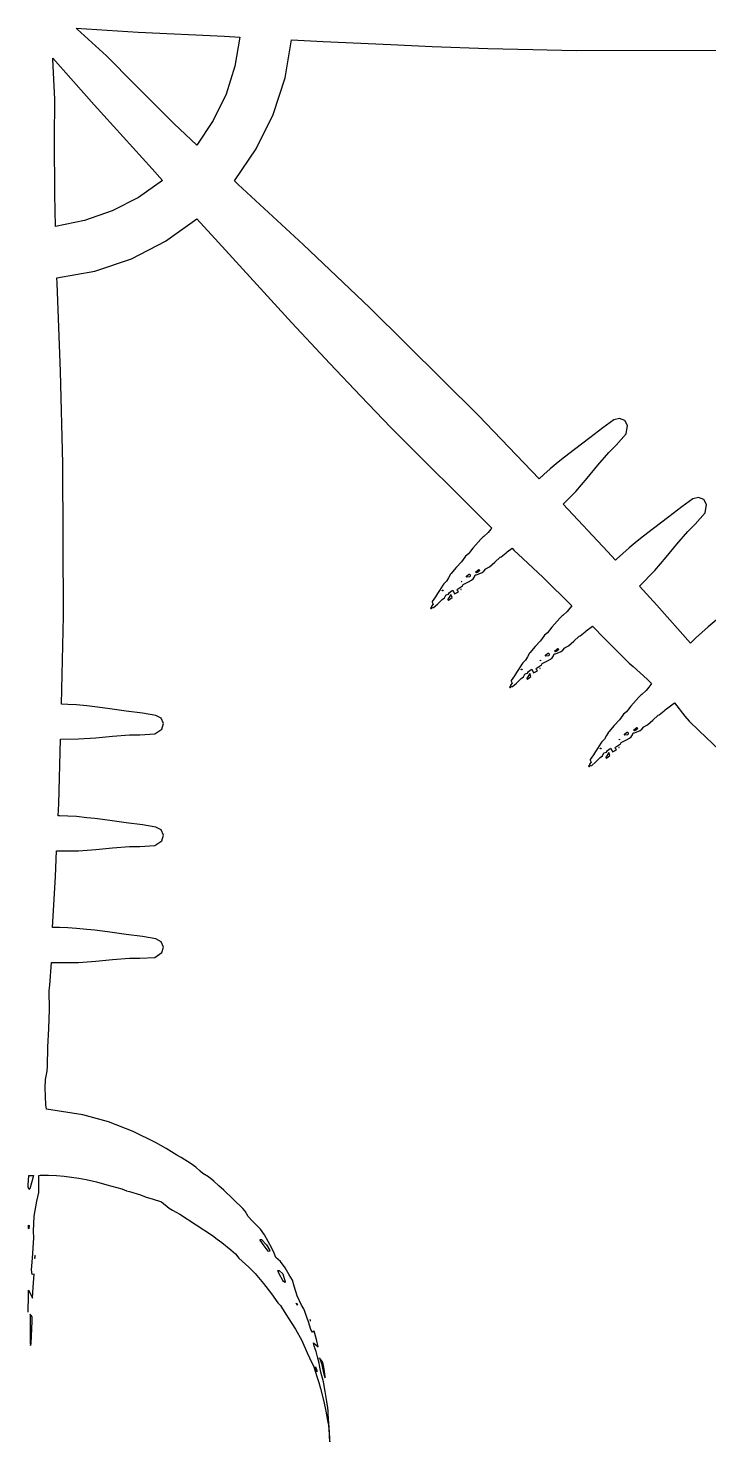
# Model space of a CAD drawing. Extents: x 0 to 225, y 0 to 225.
# Drawn here: x 112.3 to 165.9, y 0 to 111.3 of the extents above; entities that cross this region are included whole.
import ezdxf

# ---------------------------------------------------------------- set-up
doc = ezdxf.new("R2010")
doc.units = 0

msp = doc.modelspace()

# ---------------------------------------------------------------- linework, layer by layer
at = {"layer": 'Layer 1'}
for p, q in [((116.173, 111.223), (116.092649, 111.289477)), ((116.092649, 111.289477), (120.964769, 110.985456)), ((118.492411, 109.112211), (116.173, 111.223)), ((120.964769, 110.985456), (127.769419, 110.659413)), ((127.769419, 110.659413), (128.988549, 110.593224)), ((128.988549, 110.593224), (128.59335, 108.304181)), ((132.534853, 107.38165), (133.034, 110.379)), ((133.034, 110.379), (135.53347, 110.252951)), ((135.53347, 110.252951), (140.84868, 110.004294)), ((120.69653, 106.8813), (118.492411, 109.112211)), ((140.84868, 110.004294), (144.12119, 109.864763)), ((144.12119, 109.864763), (148.48538, 109.701272)), ((148.48538, 109.701272), (152.03936, 109.62978)), ((152.03936, 109.62978), (155.45391, 109.550512)), ((155.45391, 109.550512), (166.67751, 109.568856)), ((114.267839, 108.83559), (114.25909, 108.928331)), ((114.25909, 108.928331), (117.50264, 105.252911)), ((114.415052, 105.702414), (114.267839, 108.83559)), ((128.59335, 108.304181), (127.888233, 106.102491)), ((123.79351, 103.79485), (120.69653, 106.8813)), ((131.608701, 104.504445), (132.534853, 107.38165)), ((127.888233, 106.102491), (126.885638, 104.019362)), ((114.395742, 102.56584), (114.415052, 105.702414)), ((117.50264, 105.252911), (122.08277, 100.211701)), ((125.598, 102.086), (123.79351, 103.79485)), ((126.885638, 104.019362), (125.598, 102.086)), ((130.273831, 101.792585), (131.608701, 104.504445)), ((114.403195, 98.19297), (114.395742, 102.56584)), ((125.598, 102.086), (125.598, 102.086)), ((128.548527, 99.291269), (130.273831, 101.792585)), ((122.08277, 100.211701), (122.891525, 99.310061)), ((122.891525, 99.310061), (120.99278, 97.968957)), ((128.853191, 99.002773), (128.548527, 99.291269)), ((114.47118, 95.69691), (114.403195, 98.19297)), ((120.99278, 97.968957), (118.935585, 96.910778)), ((133.957311, 94.266133), (128.853191, 99.002773)), ((118.935585, 96.910778), (116.751228, 96.148951)), ((116.751228, 96.148951), (114.471, 95.6969)), ((114.471, 95.6969), (114.47118, 95.69691)), ((123.128148, 94.528212), (125.600833, 96.297279)), ((125.600833, 96.297279), (127.283873, 94.435409)), ((120.437077, 93.148553), (123.128148, 94.528212)), ((127.283873, 94.435409), (130.865733, 90.501909)), ((139.218521, 89.292593), (133.957311, 94.266133)), ((117.573084, 92.177539), (120.437077, 93.148553)), ((114.581633, 91.634409), (117.573084, 92.177539)), ((114.592773, 91.226135), (114.581633, 91.634409)), ((114.852575, 84.266915), (114.592773, 91.226135)), ((130.865733, 90.501909), (133.080593, 88.089689)), ((147.751931, 80.809963), (139.218521, 89.292593)), ((133.080593, 88.089689), (136.050363, 84.888729)), ((136.050363, 84.888729), (138.512353, 82.325629)), ((115.055995, 77.029075), (114.852575, 84.266915)), ((138.512353, 82.325629), (140.870313, 79.855609)), ((152.529911, 75.826573), (147.751931, 80.809963)), ((158.409249, 80.454394), (157.539573, 79.831905)), ((158.861933, 80.579351), (158.409249, 80.454394)), ((159.279746, 80.404594), (158.861933, 80.579351)), ((159.498191, 80.007871), (159.279746, 80.404594)), ((140.870313, 79.855609), (148.809833, 71.941919)), ((156.513263, 79.036132), (155.330093, 78.140407)), ((157.539573, 79.831905), (156.513263, 79.036132)), ((158.596751, 78.478174), (159.391028, 79.362895)), ((159.391028, 79.362895), (159.498191, 80.007871)), ((155.330093, 78.140407), (154.530558, 77.516696)), ((158.013884, 77.890023), (158.596751, 78.478174)), ((115.091944, 64.995575), (115.055995, 77.029075)), ((154.043062, 77.127896), (153.400967, 76.601394)), ((154.530558, 77.516696), (154.043062, 77.127896)), ((156.308186, 75.866443), (157.148129, 76.890133)), ((157.148129, 76.890133), (158.013884, 77.890023)), ((152.899873, 76.150846), (152.529911, 75.826573)), ((153.400967, 76.601394), (152.899873, 76.150846)), ((155.410974, 74.825413), (156.308186, 75.866443)), ((154.432025, 73.820423), (155.410974, 74.825413)), ((157.919055, 70.112083), (154.432025, 73.820423)), ((163.757753, 73.613718), (162.731443, 72.817956)), ((164.627426, 74.236215), (163.757753, 73.613718)), ((165.08011, 74.361163), (164.627426, 74.236215)), ((165.497922, 74.186406), (165.08011, 74.361163)), ((165.716368, 73.789683), (165.497922, 74.186406)), ((165.609205, 73.144707), (165.716368, 73.789683)), ((162.731443, 72.817956), (161.548273, 71.92222)), ((164.814931, 72.259986), (165.609205, 73.144707)), ((148.095798, 71.219518), (147.957292, 71.065275)), ((148.178303, 71.27769), (148.095798, 71.219518)), ((148.532209, 71.599748), (148.178303, 71.27769)), ((148.721952, 71.845117), (148.532209, 71.599748)), ((148.809833, 71.941919), (148.721952, 71.845117)), ((160.748738, 71.298509), (160.261242, 70.909706)), ((161.548273, 71.92222), (160.748738, 71.298509)), ((163.366308, 70.671945), (164.232061, 71.671835)), ((164.232061, 71.671835), (164.814931, 72.259986)), ((147.136015, 70.133493), (146.962251, 69.908576)), ((147.318539, 70.352238), (147.136015, 70.133493)), ((147.957292, 71.065275), (147.318539, 70.352238)), ((150.009777, 70.063061), (150.404552, 70.352412)), ((150.404552, 70.352412), (150.555425, 70.202067)), ((150.555425, 70.202067), (151.253177, 69.54911)), ((158.553507, 69.423492), (157.919055, 70.112083)), ((159.619147, 70.383207), (159.118053, 69.932659)), ((160.261242, 70.909706), (159.619147, 70.383207)), ((162.526362, 69.648255), (163.366308, 70.671945)), ((146.428279, 69.290996), (146.002237, 68.840211)), ((146.688081, 69.644874), (146.428279, 69.290996)), ((146.747539, 69.730212), (146.688081, 69.644874)), ((146.962251, 69.908576), (146.747539, 69.730212)), ((148.629863, 68.90058), (149.059123, 69.268104)), ((149.059123, 69.268104), (149.476408, 69.652631)), ((149.476408, 69.652631), (149.547618, 69.687172)), ((149.547618, 69.687172), (149.938092, 69.988554)), ((149.938092, 69.988554), (150.009777, 70.063061)), ((151.253177, 69.54911), (152.844267, 68.05105)), ((158.632863, 69.503538), (158.553507, 69.423492)), ((159.118053, 69.932659), (158.632863, 69.503538)), ((161.62915, 68.607225), (162.526362, 69.648255)), ((145.397361, 68.037772), (145.232199, 67.771354)), ((145.566748, 68.302905), (145.397361, 68.037772)), ((145.613837, 68.364602), (145.566748, 68.302905)), ((145.833234, 68.645088), (145.613837, 68.364602)), ((146.002237, 68.840211), (145.833234, 68.645088)), ((146.817601, 68.161481), (146.836792, 68.182154)), ((146.826435, 68.104961), (146.817601, 68.161481)), ((146.855625, 68.085544), (146.826435, 68.104961)), ((146.836792, 68.182154), (146.974911, 68.28661)), ((147.082167, 68.111875), (146.855625, 68.085544)), ((146.974911, 68.28661), (147.019779, 68.323947)), ((147.019779, 68.323947), (147.073856, 68.301974)), ((147.073856, 68.301974), (147.109345, 68.239338)), ((147.109345, 68.239338), (147.082, 68.1119)), ((147.082, 68.1119), (147.082167, 68.111875)), ((147.212687, 67.848671), (147.350885, 67.957352)), ((147.350885, 67.957352), (147.456205, 68.096665)), ((147.456205, 68.096665), (147.489225, 68.252474)), ((147.489225, 68.252474), (147.606147, 68.270852)), ((147.546848, 68.490524), (147.775922, 68.686558)), ((147.55061, 68.460276), (147.546848, 68.490524)), ((147.606383, 68.424433), (147.55061, 68.460276)), ((147.606147, 68.270852), (147.733051, 68.313248)), ((147.7359, 68.49432), (147.606383, 68.424433)), ((147.733051, 68.313248), (148.046704, 68.455612)), ((147.736, 68.4943), (147.7359, 68.49432)), ((147.835765, 68.61913), (147.736, 68.4943)), ((147.775922, 68.686558), (147.804808, 68.677098)), ((147.804808, 68.677098), (147.835765, 68.61913)), ((148.046704, 68.455612), (148.172011, 68.541015)), ((148.172011, 68.541015), (148.332878, 68.739287)), ((148.332878, 68.739287), (148.56395, 68.858416)), ((148.56395, 68.858416), (148.629863, 68.90058)), ((152.844267, 68.05105), (155.100067, 65.8342)), ((160.42808, 67.380335), (161.62915, 68.607225)), ((144.537917, 66.803279), (144.366224, 66.541219)), ((144.702452, 67.03837), (144.537917, 66.803279)), ((144.949659, 67.438843), (144.702452, 67.03837)), ((144.889493, 67.005827), (144.890109, 67.032186)), ((144.93606, 67.00139), (144.889493, 67.005827)), ((144.890109, 67.032186), (144.971307, 67.085701)), ((144.971307, 67.085701), (144.936, 67.0014)), ((144.936, 67.0014), (144.93606, 67.00139)), ((145.020101, 67.548627), (144.949659, 67.438843)), ((145.232199, 67.771354), (145.020101, 67.548627)), ((145.391215, 66.745049), (145.48747, 66.85929)), ((145.48747, 66.85929), (145.685818, 67.020563)), ((145.685818, 67.020563), (145.752343, 67.058051)), ((145.752343, 67.058051), (145.884781, 66.755701)), ((145.884781, 66.755701), (146.033964, 66.840649)), ((146.033964, 66.840649), (146.196208, 66.950941)), ((146.086585, 67.054773), (146.104715, 67.130776)), ((146.196208, 66.950941), (146.086585, 67.054773)), ((146.104715, 67.130776), (146.257047, 67.228461)), ((146.257047, 67.228461), (146.510482, 67.402696)), ((146.402727, 67.133784), (146.368697, 67.129666)), ((146.368697, 67.129666), (146.371, 67.1073)), ((146.371, 67.1073), (146.393662, 67.113371)), ((146.371, 67.1073), (146.371, 67.1073)), ((146.39056, 67.718855), (146.429354, 67.750379)), ((146.40554, 67.698075), (146.39056, 67.718855)), ((146.393662, 67.113371), (146.402727, 67.133784)), ((146.406, 67.6981), (146.40554, 67.698075)), ((146.442028, 67.730985), (146.406, 67.6981)), ((146.429354, 67.750379), (146.442028, 67.730985)), ((146.510482, 67.402696), (146.561643, 67.492931)), ((146.561643, 67.492931), (146.972011, 67.711884)), ((146.972011, 67.711884), (147.212687, 67.848671)), ((161.78839, 65.883275), (160.42808, 67.380335)), ((144.014768, 65.662867), (143.987705, 65.63277)), ((144.088668, 65.671568), (144.014768, 65.662867)), ((144.188311, 65.957641), (144.064094, 65.796012)), ((144.064094, 65.796012), (144.097114, 65.675204)), ((144.069462, 65.600307), (144.088668, 65.671568)), ((144.088844, 65.67612), (144.088, 65.6715)), ((144.088, 65.6715), (144.098676, 65.672759)), ((144.09691, 65.675273), (144.088844, 65.67612)), ((144.098676, 65.672759), (144.09691, 65.675273)), ((144.097114, 65.675204), (144.232318, 65.688014)), ((144.119252, 66.172688), (144.116254, 66.116676)), ((144.116254, 66.116676), (144.188311, 65.957641)), ((144.366224, 66.541219), (144.119252, 66.172688)), ((144.232318, 65.688014), (144.546663, 65.947924)), ((144.546663, 65.947924), (144.736562, 66.157615)), ((144.736562, 66.157615), (144.89427, 66.321846)), ((144.89427, 66.321846), (145.083603, 66.451907)), ((145.083603, 66.451907), (145.178733, 66.673066)), ((145.178733, 66.673066), (145.295423, 66.716545)), ((145.295423, 66.716545), (145.391215, 66.745049)), ((145.419, 66.4475), (145.335112, 66.350517)), ((145.335112, 66.350517), (145.346714, 66.297378)), ((145.346714, 66.297378), (145.408324, 66.276905)), ((145.408324, 66.276905), (145.675588, 66.478431)), ((145.593238, 66.71083), (145.419, 66.4475)), ((145.419, 66.4475), (145.419, 66.4475)), ((145.675588, 66.478431), (145.593238, 66.71083)), ((155.100067, 65.8342), (154.940166, 65.626902)), ((164.46036, 62.891305), (161.78839, 65.883275)), ((114.948445, 58.089035), (115.091944, 64.995575)), ((143.987705, 65.63277), (144.014, 65.602)), ((144.014, 65.602), (144.069462, 65.600307)), ((144.014, 65.602), (144.014, 65.602)), ((154.175466, 64.84706), (153.536713, 64.13402)), ((154.313972, 65.001303), (154.175466, 64.84706)), ((154.396477, 65.059475), (154.313972, 65.001303)), ((154.750423, 65.381533), (154.396477, 65.059475)), ((154.940166, 65.626902), (154.750423, 65.381533)), ((166.479405, 64.691512), (165.83731, 64.165013)), ((152.906243, 63.426665), (152.646477, 63.072787)), ((152.965792, 63.512003), (152.906243, 63.426665)), ((153.180464, 63.690367), (152.965792, 63.512003)), ((153.354228, 63.915298), (153.180464, 63.690367)), ((153.536713, 64.13402), (153.354228, 63.915298)), ((155.277306, 63.049896), (155.694588, 63.434423)), ((155.694588, 63.434423), (155.765798, 63.468964)), ((155.765798, 63.468964), (156.156272, 63.770346)), ((156.156272, 63.770346), (156.227985, 63.844853)), ((156.227985, 63.844853), (156.722548, 64.20818)), ((156.722548, 64.20818), (157.68479, 63.237288)), ((165.336216, 63.714465), (164.851026, 63.285341)), ((165.83731, 64.165013), (165.336216, 63.714465)), ((152.051395, 62.426879), (151.831998, 62.146393)), ((152.220398, 62.622002), (152.051395, 62.426879)), ((152.646477, 63.072787), (152.220398, 62.622002)), ((153.764999, 62.272332), (153.994076, 62.468366)), ((154.053918, 62.400938), (153.954, 62.2761)), ((153.994076, 62.468366), (154.022998, 62.458898)), ((154.022998, 62.458898), (154.053918, 62.400938)), ((154.264932, 62.237404), (154.390239, 62.322807)), ((154.390239, 62.322807), (154.551024, 62.521079)), ((154.551024, 62.521079), (154.782136, 62.640208)), ((154.782136, 62.640208), (154.848046, 62.682372)), ((154.848046, 62.682372), (155.277306, 63.049896)), ((157.68479, 63.237288), (159.61945, 61.312558)), ((164.851026, 63.285341), (164.46036, 62.891305)), ((151.167893, 61.220634), (150.920689, 60.820161)), ((151.23826, 61.330418), (151.167893, 61.220634)), ((151.450437, 61.553145), (151.23826, 61.330418)), ((151.61552, 61.819563), (151.450437, 61.553145)), ((151.784907, 62.084696), (151.61552, 61.819563)), ((151.831998, 62.146393), (151.784907, 62.084696)), ((152.60879, 61.500663), (152.647544, 61.532187)), ((152.62377, 61.479883), (152.60879, 61.500663)), ((152.624, 61.4799), (152.62377, 61.479883)), ((152.660182, 61.51279), (152.624, 61.4799)), ((152.647544, 61.532187), (152.660182, 61.51279)), ((152.728674, 61.184489), (152.779835, 61.274723)), ((152.779835, 61.274723), (153.190166, 61.493676)), ((153.035791, 61.943289), (153.055033, 61.963962)), ((153.044625, 61.886769), (153.035791, 61.943289)), ((153.073815, 61.867352), (153.044625, 61.886769)), ((153.055033, 61.963962), (153.193116, 62.068407)), ((153.300318, 61.893683), (153.073815, 61.867352)), ((153.190166, 61.493676), (153.430879, 61.630455)), ((153.193116, 62.068407), (153.237979, 62.105754)), ((153.237979, 62.105754), (153.29206, 62.083783)), ((153.29206, 62.083783), (153.327553, 62.021146)), ((153.301, 61.8937), (153.300318, 61.893683)), ((153.327553, 62.021146), (153.301, 61.8937)), ((153.430879, 61.630455), (153.569077, 61.739144)), ((153.569077, 61.739144), (153.674346, 61.878454)), ((153.674346, 61.878454), (153.707417, 62.034263)), ((153.707417, 62.034263), (153.824296, 62.052644)), ((153.768801, 62.242084), (153.764999, 62.272332)), ((153.82461, 62.206241), (153.768801, 62.242084)), ((153.824296, 62.052644), (153.951239, 62.095037)), ((153.954091, 62.276128), (153.82461, 62.206241)), ((153.951239, 62.095037), (154.264932, 62.237404)), ((153.954, 62.2761), (153.954091, 62.276128)), ((159.61945, 61.312558), (159.926344, 61.04868)), ((150.584461, 60.32301), (150.33741, 59.954479)), ((150.756154, 60.58507), (150.584461, 60.32301)), ((150.920689, 60.820161), (150.756154, 60.58507)), ((150.954796, 59.939406), (151.112431, 60.103637)), ((151.107737, 60.787627), (151.108353, 60.813995)), ((151.15429, 60.78319), (151.107737, 60.787627)), ((151.108353, 60.813995), (151.189472, 60.867507)), ((151.112431, 60.103637), (151.301761, 60.233698)), ((151.155, 60.7832), (151.15429, 60.78319)), ((151.189472, 60.867507), (151.155, 60.7832)), ((151.301761, 60.233698), (151.396894, 60.454857)), ((151.396894, 60.454857), (151.513658, 60.498336)), ((151.513658, 60.498336), (151.609376, 60.52684)), ((151.637, 60.2293), (151.553112, 60.132317)), ((151.553112, 60.132317), (151.564788, 60.079178)), ((151.609376, 60.52684), (151.705707, 60.641081)), ((151.626397, 60.058705), (151.893577, 60.260231)), ((151.811304, 60.492627), (151.637, 60.2293)), ((151.637, 60.2293), (151.637, 60.2293)), ((151.705707, 60.641081), (151.904055, 60.802354)), ((151.893577, 60.260231), (151.811304, 60.492627)), ((151.904055, 60.802354), (151.970581, 60.839842)), ((151.970581, 60.839842), (152.10298, 60.537492)), ((152.10298, 60.537492), (152.252126, 60.622441)), ((152.252126, 60.622441), (152.414443, 60.732725)), ((152.304786, 60.836566), (152.322876, 60.91256)), ((152.414443, 60.732725), (152.304786, 60.836566)), ((152.322876, 60.91256), (152.475208, 61.010254)), ((152.475208, 61.010254), (152.728674, 61.184489)), ((152.620767, 60.915584), (152.586734, 60.911466)), ((152.586734, 60.911466), (152.589, 60.8891)), ((152.589, 60.8891), (152.611662, 60.895171)), ((152.589, 60.8891), (152.589, 60.8891)), ((152.611662, 60.895171), (152.620767, 60.915584)), ((159.926344, 61.04868), (161.038884, 60.054875)), ((150.232771, 59.444667), (150.20565, 59.414572)), ((150.20565, 59.414572), (150.232, 59.3838)), ((150.232, 59.3838), (150.287389, 59.382107)), ((150.232, 59.3838), (150.232, 59.3838)), ((150.30667, 59.453368), (150.232771, 59.444667)), ((150.40647, 59.739432), (150.282332, 59.577803)), ((150.282332, 59.577803), (150.315352, 59.456995)), ((150.287389, 59.382107), (150.30667, 59.453368)), ((150.307844, 59.45792), (150.307, 59.4533)), ((150.307, 59.4533), (150.317676, 59.454559)), ((150.31591, 59.457073), (150.307844, 59.45792)), ((150.315352, 59.456995), (150.450477, 59.469805)), ((150.317676, 59.454559), (150.31591, 59.457073)), ((150.33741, 59.954479), (150.334416, 59.898467)), ((150.334416, 59.898467), (150.40647, 59.739432)), ((150.450477, 59.469805), (150.764824, 59.729715)), ((150.764824, 59.729715), (150.954796, 59.939406)), ((151.564788, 60.079178), (151.626397, 60.058705)), ((160.968594, 59.163339), (160.614648, 58.841281)), ((161.158337, 59.408708), (160.968594, 59.163339)), ((161.038884, 60.054875), (161.389717, 59.717484)), ((161.328108, 59.637821), (161.158337, 59.408708)), ((161.371398, 59.702628), (161.328108, 59.637821)), ((161.389717, 59.717484), (161.371398, 59.702628)), ((115.437555, 58.053813), (114.948445, 58.089035)), ((116.110494, 58.018073), (115.437555, 58.053813)), ((116.936764, 57.936327), (116.110494, 58.018073)), ((117.556391, 57.866568), (116.936764, 57.936327)), ((118.562791, 57.742235), (117.556391, 57.866568)), ((159.754884, 57.915827), (159.572399, 57.697085)), ((160.39364, 58.628867), (159.754884, 57.915827)), ((160.532143, 58.78311), (160.39364, 58.628867)), ((160.614648, 58.841281), (160.532143, 58.78311)), ((162.446153, 57.626655), (163.194451, 58.178746)), ((163.194451, 58.178746), (163.9961, 57.145086)), ((120.032811, 57.538982), (118.562791, 57.742235)), ((121.321231, 57.375959), (120.032811, 57.538982)), ((122.376351, 57.201168), (121.321231, 57.375959)), ((122.7848, 56.969421), (122.376351, 57.201168)), ((122.956678, 56.550406), (122.7848, 56.969421)), ((158.864648, 56.854573), (158.438569, 56.403785)), ((159.124414, 57.208451), (158.864648, 56.854573)), ((159.183963, 57.29379), (159.124414, 57.208451)), ((159.398635, 57.472154), (159.183963, 57.29379)), ((159.572399, 57.697085), (159.398635, 57.472154)), ((161.066214, 56.464174), (161.495474, 56.831698)), ((161.495474, 56.831698), (161.912756, 57.216225)), ((161.912756, 57.216225), (161.983969, 57.250766)), ((161.983969, 57.250766), (162.37444, 57.552148)), ((162.37444, 57.552148), (162.446153, 57.626655)), ((163.9961, 57.145086), (164.34321, 56.749371)), ((164.34321, 56.749371), (165.131837, 55.992189)), ((118.964254, 55.572599), (120.283474, 55.667443)), ((120.283474, 55.667443), (121.111513, 55.671188)), ((121.111513, 55.671188), (122.298763, 55.735151)), ((122.298763, 55.735151), (122.830585, 56.115417)), ((122.830585, 56.115417), (122.956678, 56.550406)), ((158.003082, 55.866483), (157.833732, 55.60135)), ((158.05017, 55.928179), (158.003082, 55.866483)), ((158.269606, 56.208665), (158.05017, 55.928179)), ((158.438569, 56.403785), (158.269606, 56.208665)), ((159.253992, 55.725096), (159.273234, 55.745772)), ((159.262826, 55.668578), (159.253992, 55.725096)), ((159.292019, 55.649162), (159.262826, 55.668578)), ((159.273234, 55.745772), (159.41132, 55.850228)), ((159.518519, 55.67549), (159.292019, 55.649162)), ((159.41132, 55.850228), (159.456187, 55.887563)), ((159.456187, 55.887563), (159.510262, 55.865589)), ((159.510262, 55.865589), (159.545754, 55.802953)), ((159.519, 55.6755), (159.518519, 55.67549)), ((159.545754, 55.802953), (159.519, 55.6755)), ((159.78726, 55.520946), (159.892529, 55.660256)), ((159.892529, 55.660256), (159.9256, 55.816065)), ((159.9256, 55.816065), (160.042479, 55.834446)), ((159.9832, 56.054141), (160.212277, 56.250175)), ((159.987005, 56.023893), (159.9832, 56.054141)), ((160.042814, 55.98805), (159.987005, 56.023893)), ((160.042479, 55.834446), (160.169422, 55.876839)), ((160.172292, 56.057937), (160.042814, 55.98805)), ((160.169422, 55.876839), (160.483115, 56.019206)), ((160.173, 56.058), (160.172292, 56.057937)), ((160.27212, 56.182747), (160.173, 56.058)), ((160.212277, 56.250175), (160.241199, 56.240707)), ((160.241199, 56.240707), (160.27212, 56.182747)), ((160.483115, 56.019206), (160.608407, 56.104609)), ((160.608407, 56.104609), (160.769192, 56.302881)), ((160.769192, 56.302881), (161.000304, 56.422007)), ((161.000304, 56.422007), (161.066214, 56.464174)), ((165.131837, 55.992189), (168.775157, 52.497449)), ((114.716606, 50.240174), (114.872934, 55.322554)), ((114.872934, 55.322554), (116.275964, 55.34098)), ((116.275964, 55.34098), (117.646494, 55.44267)), ((117.646494, 55.44267), (118.964254, 55.572599)), ((157.138862, 54.601962), (156.974327, 54.366871)), ((157.386066, 55.002421), (157.138862, 54.601962)), ((157.325888, 54.569433), (157.326543, 54.595804)), ((157.372441, 54.565008), (157.325888, 54.569433)), ((157.326543, 54.595804), (157.407665, 54.649316)), ((157.373, 54.565), (157.372441, 54.565008)), ((157.407665, 54.649316), (157.373, 54.565)), ((157.456472, 55.112205), (157.386066, 55.002421)), ((157.66857, 55.334932), (157.456472, 55.112205)), ((157.833732, 55.60135), (157.66857, 55.334932)), ((157.923854, 54.422882), (158.122239, 54.584155)), ((158.122239, 54.584155), (158.188728, 54.621642)), ((158.188728, 54.621642), (158.321163, 54.319292)), ((158.522969, 54.618365), (158.541059, 54.69437)), ((158.632626, 54.514536), (158.522969, 54.618365)), ((158.541059, 54.69437), (158.693391, 54.792056)), ((158.693391, 54.792056), (158.946857, 54.966291)), ((158.839767, 54.697384), (158.805737, 54.693263)), ((158.805737, 54.693263), (158.808, 54.6709)), ((158.808, 54.6709), (158.830662, 54.676971)), ((158.808, 54.6709), (158.808, 54.6709)), ((158.826991, 55.282473), (158.865748, 55.313997)), ((158.841971, 55.261693), (158.826991, 55.282473)), ((158.830662, 54.676971), (158.839767, 54.697384)), ((158.842, 55.2617), (158.841971, 55.261693)), ((158.878383, 55.2946), (158.842, 55.2617)), ((158.865748, 55.313997), (158.878383, 55.2946)), ((158.946857, 54.966291), (158.998018, 55.056525)), ((158.998018, 55.056525), (159.408349, 55.275478)), ((159.408349, 55.275478), (159.649062, 55.412265)), ((159.649062, 55.412265), (159.78726, 55.520946)), ((156.624645, 53.521232), (156.500504, 53.359603)), ((156.555622, 53.736277), (156.552625, 53.680267)), ((156.552625, 53.680267), (156.624645, 53.521232)), ((156.802634, 54.104811), (156.555622, 53.736277)), ((156.66866, 53.251605), (156.983007, 53.511515)), ((156.974327, 54.366871), (156.802634, 54.104811)), ((156.983007, 53.511515), (157.172982, 53.721206)), ((157.172982, 53.721206), (157.330614, 53.885437)), ((157.330614, 53.885437), (157.519964, 54.015499)), ((157.519964, 54.015499), (157.615114, 54.236657)), ((157.615114, 54.236657), (157.731841, 54.280136)), ((157.731841, 54.280136), (157.82756, 54.308641)), ((157.855, 54.0111), (157.771152, 53.914117)), ((157.771152, 53.914117), (157.782751, 53.860975)), ((157.782751, 53.860975), (157.8444, 53.840502)), ((157.82756, 54.308641), (157.923854, 54.422882)), ((157.8444, 53.840502), (158.111616, 54.042028)), ((158.029263, 54.274427), (157.855, 54.0111)), ((157.855, 54.0111), (157.855, 54.0111)), ((158.111616, 54.042028), (158.029263, 54.274427)), ((158.321163, 54.319292), (158.470309, 54.404241)), ((158.470309, 54.404241), (158.632626, 54.514536)), ((156.450731, 53.226467), (156.42367, 53.196354)), ((156.42367, 53.196354), (156.45, 53.1656)), ((156.45, 53.1656), (156.505389, 53.163907)), ((156.45, 53.1656), (156.45, 53.1656)), ((156.524631, 53.235168), (156.450731, 53.226467)), ((156.500504, 53.359603), (156.533498, 53.238795)), ((156.505389, 53.163907), (156.524631, 53.235168)), ((156.525847, 53.23972), (156.525, 53.2351)), ((156.525, 53.2351), (156.535679, 53.236356)), ((156.533913, 53.238873), (156.525847, 53.23972)), ((156.533498, 53.238795), (156.66866, 53.251605)), ((156.535679, 53.236356), (156.533913, 53.238873)), ((114.678119, 49.299316), (114.716606, 50.240174)), ((114.791044, 49.299598), (114.678119, 49.299316)), ((115.437555, 49.259969), (114.791044, 49.299598)), ((116.110494, 49.22422), (115.437555, 49.259969)), ((116.936764, 49.142474), (116.110494, 49.22422)), ((117.556391, 49.072711), (116.936764, 49.142474)), ((118.562791, 48.948381), (117.556391, 49.072711)), ((120.032811, 48.745125), (118.562791, 48.948381)), ((121.321231, 48.582114), (120.032811, 48.745125)), ((122.376351, 48.407311), (121.321231, 48.582114)), ((122.7848, 48.175567), (122.376351, 48.407311)), ((122.956678, 47.756553), (122.7848, 48.175567)), ((117.646494, 46.648828), (118.964254, 46.778749)), ((118.964254, 46.778749), (120.283474, 46.873601)), ((120.283474, 46.873601), (121.111513, 46.877346)), ((121.111513, 46.877346), (122.298763, 46.941297)), ((122.298763, 46.941297), (122.830585, 47.321563)), ((122.830585, 47.321563), (122.956678, 47.756553)), ((114.462408, 44.513273), (114.558894, 46.528863)), ((114.558894, 46.528863), (116.275964, 46.547126)), ((116.275964, 46.547126), (117.646494, 46.648828)), ((114.235945, 40.504333), (114.462408, 44.513273)), ((114.791045, 40.505764), (114.235945, 40.504333)), ((115.437556, 40.466126), (114.791045, 40.505764)), ((116.110495, 40.430385), (115.437556, 40.466126)), ((116.936765, 40.34864), (116.110495, 40.430385)), ((117.556392, 40.278869), (116.936765, 40.34864)), ((118.562792, 40.154547), (117.556392, 40.278869)), ((120.032812, 39.951291), (118.562792, 40.154547)), ((121.321232, 39.788271), (120.032812, 39.951291)), ((122.376352, 39.613477), (121.321232, 39.788271)), ((122.784801, 39.381733), (122.376352, 39.613477)), ((122.956679, 38.962718), (122.784801, 39.381733)), ((122.830586, 38.527729), (122.956679, 38.962718)), ((116.275965, 37.753283), (117.646495, 37.854982)), ((117.646495, 37.854982), (118.964255, 37.984903)), ((118.964255, 37.984903), (120.283475, 38.079758)), ((120.283475, 38.079758), (121.111514, 38.083503)), ((121.111514, 38.083503), (122.298764, 38.147463)), ((122.298764, 38.147463), (122.830586, 38.527729)), ((114.030614, 35.94658), (114.152985, 37.73524)), ((114.152985, 37.73524), (116.275965, 37.753283)), ((113.978759, 35.551726), (114.030614, 35.94658)), ((114.002093, 34.051524), (113.978759, 35.551726)), ((113.932437, 32.557496), (114.002093, 34.051524)), ((113.858029, 31.072986), (113.932437, 32.557496)), ((113.845093, 29.582086), (113.858029, 31.072986)), ((113.674452, 28.535806), (113.811525, 29.178509)), ((113.811525, 29.178509), (113.845093, 29.582086)), ((113.653122, 27.870659), (113.674452, 28.535806)), ((113.672941, 27.198788), (113.653122, 27.870659)), ((113.710738, 26.529839), (113.672941, 27.198788)), ((113.751143, 26.199851), (113.710738, 26.529839)), ((116.620963, 25.74487), (113.751143, 26.199851)), ((118.630535, 25.188058), (116.620963, 25.74487)), ((120.576783, 24.43937), (118.630535, 25.188058)), ((122.341553, 23.578503), (120.576783, 24.43937)), ((123.188411, 23.090931), (122.341553, 23.578503)), ((123.603622, 22.836265), (123.188411, 23.090931)), ((124.012762, 22.573234), (123.603622, 22.836265)), ((124.355529, 22.390972), (124.012762, 22.573234)), ((125.135873, 21.898156), (124.355529, 22.390972)), ((125.502841, 21.622211), (125.135873, 21.898156)), ((125.851292, 21.322731), (125.502841, 21.622211)), ((126.056939, 21.12736), (125.851292, 21.322731)), ((112.325538, 20.2042), (112.37793, 20.972558)), ((112.32715, 20.055238), (112.325538, 20.2042)), ((112.402435, 19.877156), (112.32715, 20.055238)), ((112.37793, 20.972558), (112.703259, 20.971954)), ((112.70564, 20.85781), (112.458665, 19.913563)), ((112.703259, 20.971954), (112.728456, 20.972519)), ((112.706, 20.8578), (112.70564, 20.85781)), ((112.728456, 20.972519), (112.706, 20.8578)), ((113.160707, 20.361986), (113.166391, 20.987065)), ((113.163692, 19.64678), (113.160707, 20.361986)), ((113.166391, 20.987065), (113.266179, 20.991942)), ((113.266179, 20.991942), (113.910464, 20.989995)), ((113.910464, 20.989995), (114.555595, 20.969474)), ((114.555595, 20.969474), (115.137116, 20.913905)), ((115.137116, 20.913905), (115.717872, 20.847301)), ((115.717872, 20.847301), (116.295707, 20.757173)), ((116.295707, 20.757173), (116.585239, 20.713874)), ((116.585239, 20.713874), (116.871624, 20.654732)), ((116.871624, 20.654732), (117.699813, 20.471519)), ((117.699813, 20.471519), (118.51894, 20.249975)), ((118.51894, 20.249975), (119.300808, 20.041681)), ((119.300808, 20.041681), (119.6889, 19.924779)), ((126.515629, 20.859401), (126.056939, 21.12736)), ((126.925384, 20.524756), (126.515629, 20.859401)), ((127.320543, 20.174801), (126.925384, 20.524756)), ((127.713859, 19.82464), (127.320543, 20.174801)), ((112.458665, 19.913563), (112.402435, 19.877156)), ((112.784452, 17.785935), (112.992548, 18.952346)), ((112.992548, 18.952346), (113.163692, 19.64678)), ((119.6889, 19.924779), (120.060708, 19.762501)), ((120.060708, 19.762501), (120.297388, 19.709093)), ((120.297388, 19.709093), (121.155078, 19.457681)), ((121.155078, 19.457681), (121.608544, 19.281515)), ((121.608544, 19.281515), (122.078142, 19.131861)), ((122.078142, 19.131861), (122.813188, 18.898125)), ((129.217059, 18.37758), (127.713859, 19.82464)), ((122.813188, 18.898125), (123.414952, 18.415627)), ((123.414952, 18.415627), (123.673524, 18.233399)), ((123.673524, 18.233399), (124.25428, 17.920525)), ((124.25428, 17.920525), (126.82274, 16.245915)), ((129.39627, 18.156947), (129.217059, 18.37758)), ((129.634248, 17.759362), (129.39627, 18.156947)), ((112.342053, 16.80775), (112.349504, 17.07029)), ((112.377159, 16.78607), (112.342053, 16.80775)), ((112.349504, 17.07029), (112.381463, 17.045017)), ((112.381463, 17.045017), (112.377, 16.7861)), ((112.377, 16.7861), (112.377159, 16.78607)), ((112.727906, 16.602456), (112.784452, 17.785935)), ((129.940843, 17.41369), (129.634248, 17.759362)), ((130.590123, 16.748933), (129.940843, 17.41369)), ((130.905311, 16.300056), (130.590123, 16.748933)), ((112.644941, 14.477357), (112.752719, 16.074447)), ((112.752719, 16.074447), (112.727906, 16.602456)), ((126.82274, 16.245915), (127.189476, 15.969702)), ((127.189476, 15.969702), (127.555752, 15.690319)), ((127.555752, 15.690319), (128.276318, 15.118052)), ((130.56986, 15.93719), (130.684476, 15.946167)), ((130.57, 15.9372), (130.56986, 15.93719)), ((130.570934, 15.872875), (130.57, 15.9372)), ((130.901258, 15.449398), (130.570934, 15.872875)), ((130.684476, 15.946167), (131.068879, 15.52363)), ((131.492982, 15.263516), (130.905311, 16.300056)), ((112.581334, 13.543673), (112.644941, 14.477357)), ((112.857497, 14.667943), (112.827, 14.5255)), ((112.827, 14.5255), (112.845666, 14.450429)), ((112.827, 14.5255), (112.827, 14.5255)), ((112.845666, 14.450429), (112.863565, 14.557792)), ((112.863565, 14.557792), (112.857497, 14.667943)), ((128.276318, 15.118052), (128.627538, 14.810639)), ((128.627538, 14.810639), (128.898403, 14.46306)), ((131.21814, 15.015905), (130.901258, 15.449398)), ((131.068879, 15.52363), (131.327761, 15.082063)), ((131.285509, 14.984197), (131.21814, 15.015905)), ((131.327761, 15.082063), (131.285509, 14.984197)), ((131.683482, 14.863249), (131.492982, 15.263516)), ((131.810696, 14.527828), (131.683482, 14.863249)), ((132.175742, 14.199567), (131.810696, 14.527828)), ((112.620436, 13.19234), (112.581334, 13.543673)), ((128.898403, 14.46306), (129.153814, 14.242983)), ((129.153814, 14.242983), (129.688399, 13.76285)), ((129.688399, 13.76285), (130.188649, 13.251627)), ((131.96851, 13.50921), (132.083657, 13.506165)), ((131.969, 13.5092), (131.96851, 13.50921)), ((132.064909, 13.231199), (131.969, 13.5092)), ((132.083657, 13.506165), (132.372729, 13.233781)), ((132.547711, 13.698417), (132.175742, 14.199567)), ((132.850301, 13.14424), (132.547711, 13.698417)), ((112.788592, 13.213993), (112.620436, 13.19234)), ((112.716538, 12.196073), (112.788592, 13.213993)), ((130.188649, 13.251627), (130.839453, 12.461194)), ((130.839453, 12.461194), (131.471986, 11.650853)), ((132.363353, 12.707434), (132.064909, 13.231199)), ((132.417822, 12.624873), (132.363353, 12.707434)), ((132.372729, 13.233781), (132.555253, 12.599772)), ((132.53136, 12.556265), (132.417822, 12.624873)), ((132.555253, 12.599772), (132.53136, 12.556265)), ((133.120066, 12.736148), (132.850301, 13.14424)), ((133.249301, 12.264331), (133.120066, 12.736148)), ((133.500501, 11.513307), (133.249301, 12.264331)), ((112.308086, 10.225163), (112.331824, 11.568083)), ((112.331824, 11.568083), (112.352795, 11.956483)), ((112.352795, 11.956483), (112.507788, 11.651556)), ((112.507788, 11.651556), (112.646247, 11.321907)), ((112.646247, 11.321907), (112.716538, 12.196073)), ((131.471986, 11.650853), (131.97354, 10.954894)), ((133.833667, 10.774927), (133.500501, 11.513307)), ((112.620497, 9.847357), (112.462184, 10.064595)), ((112.462184, 10.064595), (112.486, 8.43052)), ((131.97354, 10.954894), (132.174423, 10.729591)), ((132.174423, 10.729591), (132.344961, 10.488475)), ((132.344961, 10.488475), (132.646402, 9.977557)), ((133.491979, 10.756111), (133.417772, 10.914082)), ((133.417772, 10.914082), (133.448, 10.9109)), ((133.448, 10.9109), (133.44828, 10.91095)), ((133.44828, 10.91095), (133.52387, 10.756151)), ((133.52387, 10.756151), (133.491979, 10.756111)), ((134.015884, 10.468409), (133.833667, 10.774927)), ((134.384466, 9.456059), (134.015884, 10.468409)), ((112.548998, 7.753845), (112.63564, 9.504215)), ((112.63564, 9.504215), (112.620497, 9.847357)), ((132.646402, 9.977557), (132.788825, 9.76065)), ((132.788825, 9.76065), (133.350297, 8.881653)), ((134.573366, 8.856696), (134.384466, 9.456059)), ((134.528745, 9.577073), (134.492872, 9.642724)), ((134.492872, 9.642724), (134.51, 9.54523)), ((134.51, 9.54523), (134.545492, 9.505276)), ((134.51, 9.54523), (134.51, 9.54523)), ((134.545492, 9.505276), (134.528745, 9.577073)), ((112.486, 8.43052), (112.479701, 7.75518)), ((112.486, 8.43052), (112.486, 8.43052)), ((133.350297, 8.881653), (133.863913, 7.975385)), ((133.863913, 7.975385), (134.282962, 7.014814)), ((134.691436, 8.650014), (134.573366, 8.856696)), ((134.818495, 8.714849), (134.691436, 8.650014)), ((134.82979, 7.547692), (134.764108, 7.797904)), ((134.764108, 7.797904), (135.141061, 7.477653)), ((135.006551, 8.052926), (134.818495, 8.714849)), ((135.141061, 7.477653), (135.006551, 8.052926)), ((112.479701, 7.75518), (112.506664, 7.60011)), ((112.506664, 7.60011), (112.548998, 7.753845)), ((134.282962, 7.014814), (134.462797, 6.615978)), ((134.978281, 7.122621), (134.82979, 7.547692)), ((135.077905, 6.691609), (134.978281, 7.122621)), ((135.230006, 6.192446), (135.077905, 6.691609)), ((134.462797, 6.615978), (134.787897, 5.902123)), ((134.787897, 5.902123), (135.042399, 5.145932)), ((135.001956, 5.59096), (134.920221, 5.909002)), ((134.920221, 5.909002), (135.027, 5.63515)), ((135.031993, 5.530494), (135.001956, 5.59096)), ((135.027, 5.63515), (135.031993, 5.530494)), ((135.027, 5.63515), (135.027, 5.63515)), ((135.280863, 5.887739), (135.230006, 6.192446)), ((135.489701, 6.307774), (135.237959, 6.626843)), ((135.237959, 6.626843), (135.411878, 6.163892)), ((135.339322, 5.494011), (135.280863, 5.887739)), ((135.411878, 6.163892), (135.540396, 5.578671)), ((135.554, 6.02039), (135.489701, 6.307774)), ((135.540396, 5.578671), (135.637574, 5.138199)), ((135.603995, 5.730137), (135.554, 6.02039)), ((135.554, 6.02039), (135.554, 6.02039)), ((135.699482, 5.150868), (135.603995, 5.730137)), ((135.042399, 5.145932), (135.198112, 4.681222)), ((135.198112, 4.681222), (135.331321, 4.210665)), ((135.571162, 4.7436), (135.339322, 5.494011)), ((135.691389, 3.961261), (135.571162, 4.7436)), ((135.637574, 5.138199), (135.685269, 5.042526)), ((135.685269, 5.042526), (135.699482, 5.150868)), ((135.331321, 4.210665), (135.598114, 3.177835)), ((135.81645, 3.174257), (135.691389, 3.961261)), ((135.598114, 3.177835), (135.757516, 2.434973)), ((135.757516, 2.434973), (135.876202, 1.684243)), ((135.891197, 2.686597), (135.81645, 3.174257)), ((135.922523, 2.439935), (135.891197, 2.686597)), ((135.939426, 2.192017), (135.922523, 2.439935)), ((135.876202, 1.684243), (135.903933, 1.54016)), ((135.903933, 1.54016), (135.962009, 1.328254)), ((136.027459, 0.772187), (135.939426, 2.192017)), ((135.962009, 1.328254), (136.015476, 0.622716)), ((136.015476, 0.622716), (136.03568, 0.404192)), ((136.03568, 0.404192), (136.027459, 0.772187)), ((136.035773, 0.403762), (136.035697, 0.404222)), ((136.035697, 0.404222), (136.036081, 0.387726)), ((136.038, 0.351881), (136.035773, 0.403762)), ((136.036081, 0.387726), (136.038, 0.351881)), ((136.049164, 0.150036), (136.038561, 0.351881)), ((136.038561, 0.351881), (136.046243, 0.169605)), ((136.046243, 0.169605), (136.055, 0.017005)), ((136.055, 0.017005), (136.049164, 0.150036)), ((136.055, 0.017005), (136.055, 0.017005))]:
    msp.add_line(p, q, dxfattribs=at)

doc.saveas('drawing.dxf')
